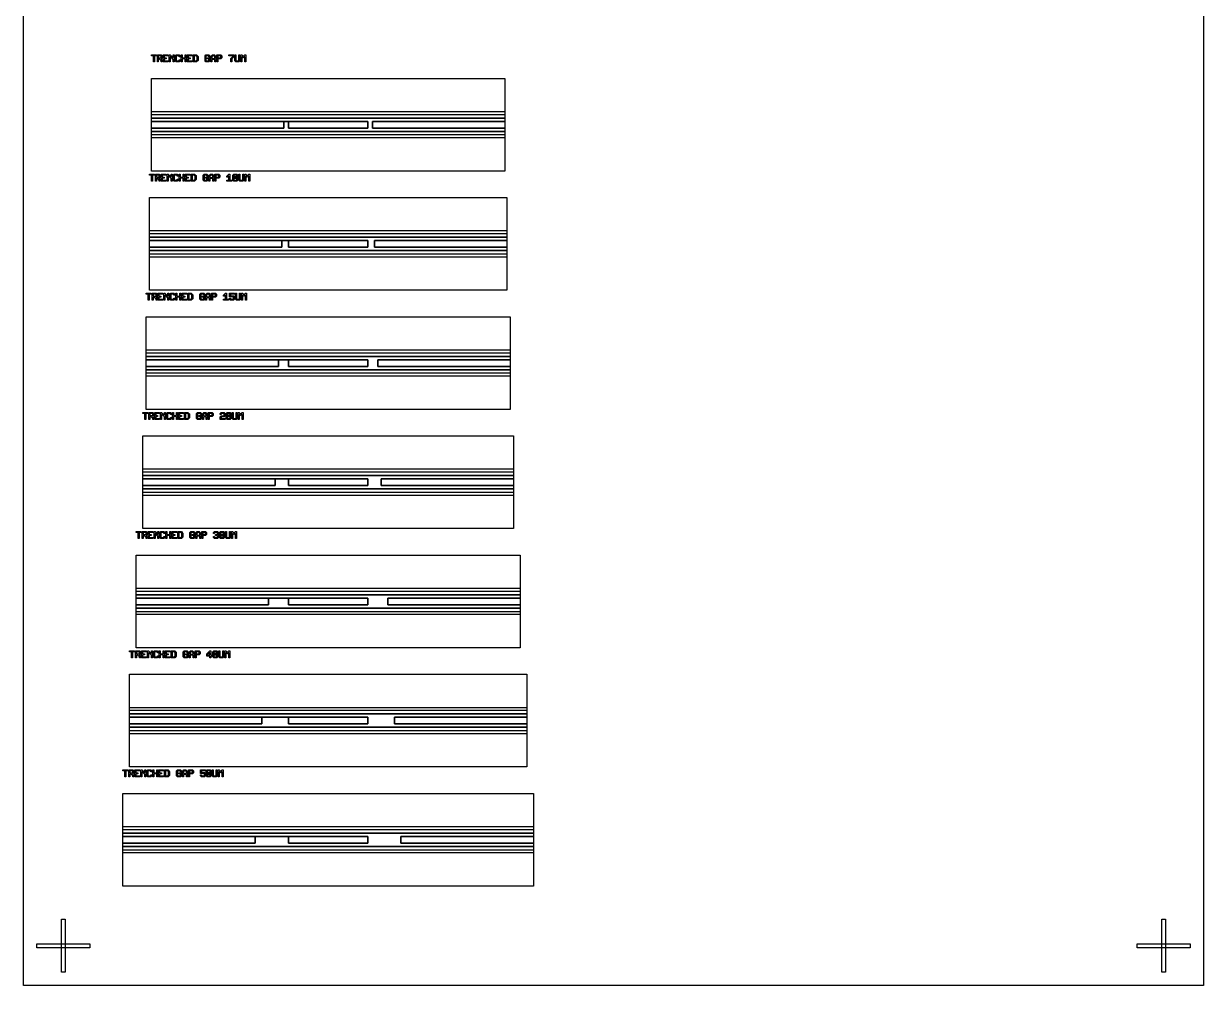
# Model space of a CAD drawing. Extents: x -460 to 1322, y -2650 to 256.
# Drawn here: x -460 to 1322, y -2650 to -1197 of the extents above; entities that cross this region are included whole.
import ezdxf

# ---------------------------------------------------------------- set-up
doc = ezdxf.new("R2010")
doc.units = 0
for name, color, linetype in [('L10D0', 4, 'CONTINUOUS'), ('L1D0', 1, 'CONTINUOUS'), ('L20D0', 5, 'CONTINUOUS'), ('L2D0', 2, 'CONTINUOUS'), ('L3D0', 3, 'CONTINUOUS'), ('L99D0', 6, 'CONTINUOUS')]:
    doc.layers.add(name, color=color, linetype=linetype)

# ---------------------------------------------------------------- blocks, each defined once
blk = doc.blocks.new('TRENCH_G7UM')
at = {"layer": 'L1D0'}
for points in [[(-267, 10), (-267, 70), (267, 70), (267, 10)], [(-267, -5), (-267, 5), (-67, 5), (-67, -5)], [(-60, -5), (-60, 5), (60, 5), (60, -5)], [(67, -5), (67, 5), (267, 5), (267, -5)], [(-267, -70), (-267, -10), (267, -10), (267, -70)]]:
    blk.add_lwpolyline(points, close=True, dxfattribs=at)
at = {"layer": 'L2D0'}
blk.add_lwpolyline([(-267, -10), (-267, -5), (-67, -5), (-67, 5), (-60, 5), (-60, -5), (60, -5), (60, 5), (-267, 5), (-267, 10), (267, 10), (267, 5), (67, 5), (67, -5), (267, -5), (267, -10)], close=True, dxfattribs=at)
at = {"layer": 'L3D0'}
for points in [[(-267, 15), (-267, 20), (267, 20), (267, 15)], [(-267, -20), (-267, -15), (267, -15), (267, -20)]]:
    blk.add_lwpolyline(points, close=True, dxfattribs=at)
blk = doc.blocks.new('TRENCH_G10UM')
at = {"layer": 'L1D0'}
for points in [[(-270, 10), (-270, 70), (270, 70), (270, 10)], [(-270, -5), (-270, 5), (-70, 5), (-70, -5)], [(-60, -5), (-60, 5), (60, 5), (60, -5)], [(70, -5), (70, 5), (270, 5), (270, -5)], [(-270, -70), (-270, -10), (270, -10), (270, -70)]]:
    blk.add_lwpolyline(points, close=True, dxfattribs=at)
at = {"layer": 'L2D0'}
blk.add_lwpolyline([(-270, -10), (-270, -5), (-70, -5), (-70, 5), (-60, 5), (-60, -5), (60, -5), (60, 5), (-270, 5), (-270, 10), (270, 10), (270, 5), (70, 5), (70, -5), (270, -5), (270, -10)], close=True, dxfattribs=at)
at = {"layer": 'L3D0'}
for points in [[(-270, 15), (-270, 20), (270, 20), (270, 15)], [(-270, -20), (-270, -15), (270, -15), (270, -20)]]:
    blk.add_lwpolyline(points, close=True, dxfattribs=at)
blk = doc.blocks.new('TRENCH_G15UM')
at = {"layer": 'L1D0'}
for points in [[(-275, 10), (-275, 70), (275, 70), (275, 10)], [(-275, -5), (-275, 5), (-75, 5), (-75, -5)], [(-60, -5), (-60, 5), (60, 5), (60, -5)], [(75, -5), (75, 5), (275, 5), (275, -5)], [(-275, -70), (-275, -10), (275, -10), (275, -70)]]:
    blk.add_lwpolyline(points, close=True, dxfattribs=at)
at = {"layer": 'L2D0'}
blk.add_lwpolyline([(-275, -10), (-275, -5), (-75, -5), (-75, 5), (-60, 5), (-60, -5), (60, -5), (60, 5), (-275, 5), (-275, 10), (275, 10), (275, 5), (75, 5), (75, -5), (275, -5), (275, -10)], close=True, dxfattribs=at)
at = {"layer": 'L3D0'}
for points in [[(-275, 15), (-275, 20), (275, 20), (275, 15)], [(-275, -20), (-275, -15), (275, -15), (275, -20)]]:
    blk.add_lwpolyline(points, close=True, dxfattribs=at)
blk = doc.blocks.new('TRENCH_G20UM')
at = {"layer": 'L1D0'}
for points in [[(-280, 10), (-280, 70), (280, 70), (280, 10)], [(-280, -5), (-280, 5), (-80, 5), (-80, -5)], [(-60, -5), (-60, 5), (60, 5), (60, -5)], [(80, -5), (80, 5), (280, 5), (280, -5)], [(-280, -70), (-280, -10), (280, -10), (280, -70)]]:
    blk.add_lwpolyline(points, close=True, dxfattribs=at)
at = {"layer": 'L2D0'}
blk.add_lwpolyline([(-280, -10), (-280, -5), (-80, -5), (-80, 5), (-60, 5), (-60, -5), (60, -5), (60, 5), (-280, 5), (-280, 10), (280, 10), (280, 5), (80, 5), (80, -5), (280, -5), (280, -10)], close=True, dxfattribs=at)
at = {"layer": 'L3D0'}
for points in [[(-280, 15), (-280, 20), (280, 20), (280, 15)], [(-280, -20), (-280, -15), (280, -15), (280, -20)]]:
    blk.add_lwpolyline(points, close=True, dxfattribs=at)
blk = doc.blocks.new('TRENCH_G30UM')
at = {"layer": 'L1D0'}
for points in [[(-290, 10), (-290, 70), (290, 70), (290, 10)], [(-290, -5), (-290, 5), (-90, 5), (-90, -5)], [(-60, -5), (-60, 5), (60, 5), (60, -5)], [(90, -5), (90, 5), (290, 5), (290, -5)], [(-290, -70), (-290, -10), (290, -10), (290, -70)]]:
    blk.add_lwpolyline(points, close=True, dxfattribs=at)
at = {"layer": 'L2D0'}
blk.add_lwpolyline([(-290, -10), (-290, -5), (-90, -5), (-90, 5), (-60, 5), (-60, -5), (60, -5), (60, 5), (-290, 5), (-290, 10), (290, 10), (290, 5), (90, 5), (90, -5), (290, -5), (290, -10)], close=True, dxfattribs=at)
at = {"layer": 'L3D0'}
for points in [[(-290, 15), (-290, 20), (290, 20), (290, 15)], [(-290, -20), (-290, -15), (290, -15), (290, -20)]]:
    blk.add_lwpolyline(points, close=True, dxfattribs=at)
blk = doc.blocks.new('TRENCH_G40UM')
at = {"layer": 'L1D0'}
for points in [[(-300, 10), (-300, 70), (300, 70), (300, 10)], [(-300, -5), (-300, 5), (-100, 5), (-100, -5)], [(-60, -5), (-60, 5), (60, 5), (60, -5)], [(100, -5), (100, 5), (300, 5), (300, -5)], [(-300, -70), (-300, -10), (300, -10), (300, -70)]]:
    blk.add_lwpolyline(points, close=True, dxfattribs=at)
at = {"layer": 'L2D0'}
blk.add_lwpolyline([(-300, -10), (-300, -5), (-100, -5), (-100, 5), (-60, 5), (-60, -5), (60, -5), (60, 5), (-300, 5), (-300, 10), (300, 10), (300, 5), (100, 5), (100, -5), (300, -5), (300, -10)], close=True, dxfattribs=at)
at = {"layer": 'L3D0'}
for points in [[(-300, 15), (-300, 20), (300, 20), (300, 15)], [(-300, -20), (-300, -15), (300, -15), (300, -20)]]:
    blk.add_lwpolyline(points, close=True, dxfattribs=at)
blk = doc.blocks.new('TRENCH_G50UM')
at = {"layer": 'L1D0'}
for points in [[(-310, 10), (-310, 70), (310, 70), (310, 10)], [(-310, -5), (-310, 5), (-110, 5), (-110, -5)], [(-60, -5), (-60, 5), (60, 5), (60, -5)], [(110, -5), (110, 5), (310, 5), (310, -5)], [(-310, -70), (-310, -10), (310, -10), (310, -70)]]:
    blk.add_lwpolyline(points, close=True, dxfattribs=at)
at = {"layer": 'L2D0'}
blk.add_lwpolyline([(-310, -10), (-310, -5), (-110, -5), (-110, 5), (-60, 5), (-60, -5), (60, -5), (60, 5), (-310, 5), (-310, 10), (310, 10), (310, 5), (110, 5), (110, -5), (310, -5), (310, -10)], close=True, dxfattribs=at)
at = {"layer": 'L3D0'}
for points in [[(-310, 15), (-310, 20), (310, 20), (310, 15)], [(-310, -20), (-310, -15), (310, -15), (310, -20)]]:
    blk.add_lwpolyline(points, close=True, dxfattribs=at)

msp = doc.modelspace()

# ---------------------------------------------------------------- linework, layer by layer
at = {"layer": 'L10D0'}
for points in [[(-403, -2630), (-403, -2550), (-397, -2550), (-397, -2630)], [(1259, -2630), (1259, -2550), (1265, -2550), (1265, -2630)], [(-440, -2593), (-440, -2587), (-360, -2587), (-360, -2593)], [(1222, -2593), (1222, -2587), (1302, -2587), (1302, -2593)]]:
    msp.add_lwpolyline(points, close=True, dxfattribs=at)
at = {"layer": 'L20D0'}
for points in [[(-264, -1255), (-264, -1246), (-267, -1246), (-267, -1244.5), (-259.5, -1244.5), (-259.5, -1246), (-262.5, -1246), (-262.5, -1255)], [(-258, -1255), (-258, -1244.5), (-252, -1244.5), (-250.5, -1246), (-256.5, -1246), (-256.5, -1249), (-252.75, -1249), (-252, -1248.25), (-252, -1246.75), (-252.75, -1246), (-250.5, -1246), (-250.5, -1249), (-252, -1250.5), (-252, -1251.25), (-250.5, -1252.75), (-250.5, -1255), (-252, -1255), (-252, -1253.5), (-255, -1250.5), (-256.5, -1250.5), (-256.5, -1255)], [(-249, -1255), (-249, -1244.5), (-241.5, -1244.5), (-241.5, -1246), (-247.5, -1246), (-247.5, -1249), (-244.5, -1249), (-244.5, -1250.5), (-247.5, -1250.5), (-247.5, -1253.5), (-241.5, -1253.5), (-241.5, -1255)], [(-240, -1255), (-240, -1244.5), (-238.5, -1244.5), (-234.75, -1248.25), (-234, -1248.25), (-234, -1244.5), (-232.5, -1244.5), (-232.5, -1255), (-234, -1255), (-234, -1251.25), (-237.75, -1247.5), (-238.5, -1247.5), (-238.5, -1255)], [(-229.5, -1255), (-231, -1253.5), (-231, -1246), (-229.5, -1244.5), (-225, -1244.5), (-223.5, -1246), (-223.5, -1247.5), (-225, -1247.5), (-225, -1246.75), (-225.75, -1246), (-228.75, -1246), (-229.5, -1246.75), (-229.5, -1252.75), (-228.75, -1253.5), (-225.75, -1253.5), (-225, -1252.75), (-225, -1252), (-223.5, -1252), (-223.5, -1253.5), (-225, -1255)], [(-222, -1255), (-222, -1244.5), (-220.5, -1244.5), (-220.5, -1249), (-216, -1249), (-216, -1244.5), (-214.5, -1244.5), (-214.5, -1255), (-216, -1255), (-216, -1250.5), (-220.5, -1250.5), (-220.5, -1255)], [(-213, -1255), (-213, -1244.5), (-205.5, -1244.5), (-205.5, -1246), (-211.5, -1246), (-211.5, -1249), (-208.5, -1249), (-208.5, -1250.5), (-211.5, -1250.5), (-211.5, -1253.5), (-205.5, -1253.5), (-205.5, -1255)], [(-204, -1255), (-204, -1244.5), (-198.75, -1244.5), (-197.25, -1246), (-202.5, -1246), (-202.5, -1253.5), (-199.5, -1253.5), (-198, -1252), (-198, -1247.5), (-199.5, -1246), (-197.25, -1246), (-196.5, -1246.75), (-196.5, -1252.75), (-198.75, -1255)], [(-184.5, -1255), (-186, -1253.5), (-186, -1246), (-184.5, -1244.5), (-180, -1244.5), (-178.5, -1246), (-178.5, -1247.5), (-180, -1247.5), (-180, -1246.75), (-180.75, -1246), (-183.75, -1246), (-184.5, -1246.75), (-184.5, -1252.75), (-183.75, -1253.5), (-180.75, -1253.5), (-180, -1252.75), (-180, -1250.5), (-182.25, -1250.5), (-182.25, -1249), (-178.5, -1249), (-178.5, -1253.5), (-180, -1255)], [(-177, -1255), (-177, -1246.75), (-174.75, -1244.5), (-171.75, -1244.5), (-170.25, -1246), (-174, -1246), (-175.5, -1247.5), (-175.5, -1249.75), (-171, -1249.75), (-171, -1247.5), (-172.5, -1246), (-170.25, -1246), (-169.5, -1246.75), (-169.5, -1255), (-171, -1255), (-171, -1251.25), (-175.5, -1251.25), (-175.5, -1255)], [(-168, -1255), (-168, -1244.5), (-162, -1244.5), (-160.5, -1246), (-160.5, -1249), (-162, -1250.5), (-166.5, -1250.5), (-166.5, -1249), (-162.75, -1249), (-162, -1248.25), (-162, -1246.75), (-162.75, -1246), (-166.5, -1246), (-166.5, -1255)], [(-147, -1255), (-147, -1249.75), (-144, -1246.75), (-144, -1246), (-150, -1246), (-150, -1244.5), (-142.5, -1244.5), (-142.5, -1247.5), (-145.5, -1250.5), (-145.5, -1255)], [(-139.5, -1255), (-141, -1253.5), (-141, -1244.5), (-139.5, -1244.5), (-139.5, -1252.75), (-138.75, -1253.5), (-135.75, -1253.5), (-135, -1252.75), (-135, -1244.5), (-133.5, -1244.5), (-133.5, -1253.5), (-135, -1255)], [(-132, -1255), (-132, -1244.5), (-130.5, -1244.5), (-129, -1246), (-127.5, -1246), (-126, -1244.5), (-124.5, -1244.5), (-124.5, -1255), (-126, -1255), (-126, -1247.5), (-126.75, -1247.5), (-128.25, -1249), (-129.75, -1247.5), (-130.5, -1247.5), (-130.5, -1255)], [(-267, -1435), (-267, -1426), (-270, -1426), (-270, -1424.5), (-262.5, -1424.5), (-262.5, -1426), (-265.5, -1426), (-265.5, -1435)], [(-261, -1435), (-261, -1424.5), (-255, -1424.5), (-253.5, -1426), (-259.5, -1426), (-259.5, -1429), (-255.75, -1429), (-255, -1428.25), (-255, -1426.75), (-255.75, -1426), (-253.5, -1426), (-253.5, -1429), (-255, -1430.5), (-255, -1431.25), (-253.5, -1432.75), (-253.5, -1435), (-255, -1435), (-255, -1433.5), (-258, -1430.5), (-259.5, -1430.5), (-259.5, -1435)], [(-252, -1435), (-252, -1424.5), (-244.5, -1424.5), (-244.5, -1426), (-250.5, -1426), (-250.5, -1429), (-247.5, -1429), (-247.5, -1430.5), (-250.5, -1430.5), (-250.5, -1433.5), (-244.5, -1433.5), (-244.5, -1435)], [(-243, -1435), (-243, -1424.5), (-241.5, -1424.5), (-237.75, -1428.25), (-237, -1428.25), (-237, -1424.5), (-235.5, -1424.5), (-235.5, -1435), (-237, -1435), (-237, -1431.25), (-240.75, -1427.5), (-241.5, -1427.5), (-241.5, -1435)], [(-232.5, -1435), (-234, -1433.5), (-234, -1426), (-232.5, -1424.5), (-228, -1424.5), (-226.5, -1426), (-226.5, -1427.5), (-228, -1427.5), (-228, -1426.75), (-228.75, -1426), (-231.75, -1426), (-232.5, -1426.75), (-232.5, -1432.75), (-231.75, -1433.5), (-228.75, -1433.5), (-228, -1432.75), (-228, -1432), (-226.5, -1432), (-226.5, -1433.5), (-228, -1435)], [(-225, -1435), (-225, -1424.5), (-223.5, -1424.5), (-223.5, -1429), (-219, -1429), (-219, -1424.5), (-217.5, -1424.5), (-217.5, -1435), (-219, -1435), (-219, -1430.5), (-223.5, -1430.5), (-223.5, -1435)], [(-216, -1435), (-216, -1424.5), (-208.5, -1424.5), (-208.5, -1426), (-214.5, -1426), (-214.5, -1429), (-211.5, -1429), (-211.5, -1430.5), (-214.5, -1430.5), (-214.5, -1433.5), (-208.5, -1433.5), (-208.5, -1435)], [(-207, -1435), (-207, -1424.5), (-201.75, -1424.5), (-200.25, -1426), (-205.5, -1426), (-205.5, -1433.5), (-202.5, -1433.5), (-201, -1432), (-201, -1427.5), (-202.5, -1426), (-200.25, -1426), (-199.5, -1426.75), (-199.5, -1432.75), (-201.75, -1435)], [(-187.5, -1435), (-189, -1433.5), (-189, -1426), (-187.5, -1424.5), (-183, -1424.5), (-181.5, -1426), (-181.5, -1427.5), (-183, -1427.5), (-183, -1426.75), (-183.75, -1426), (-186.75, -1426), (-187.5, -1426.75), (-187.5, -1432.75), (-186.75, -1433.5), (-183.75, -1433.5), (-183, -1432.75), (-183, -1430.5), (-185.25, -1430.5), (-185.25, -1429), (-181.5, -1429), (-181.5, -1433.5), (-183, -1435)], [(-180, -1435), (-180, -1426.75), (-177.75, -1424.5), (-174.75, -1424.5), (-173.25, -1426), (-177, -1426), (-178.5, -1427.5), (-178.5, -1429.75), (-174, -1429.75), (-174, -1427.5), (-175.5, -1426), (-173.25, -1426), (-172.5, -1426.75), (-172.5, -1435), (-174, -1435), (-174, -1431.25), (-178.5, -1431.25), (-178.5, -1435)], [(-171, -1435), (-171, -1424.5), (-165, -1424.5), (-163.5, -1426), (-163.5, -1429), (-165, -1430.5), (-169.5, -1430.5), (-169.5, -1429), (-165.75, -1429), (-165, -1428.25), (-165, -1426.75), (-165.75, -1426), (-169.5, -1426), (-169.5, -1435)], [(-153, -1435), (-153, -1433.5), (-150, -1433.5), (-150, -1427.5), (-150.75, -1427.5), (-152.25, -1429), (-153, -1429), (-153, -1427.5), (-150, -1424.5), (-148.5, -1424.5), (-148.5, -1433.5), (-145.5, -1433.5), (-145.5, -1435)], [(-142.5, -1435), (-144, -1433.5), (-144, -1426), (-142.5, -1424.5), (-138, -1424.5), (-136.5, -1426), (-141.75, -1426), (-142.5, -1426.75), (-142.5, -1432.75), (-141.75, -1433.5), (-138.75, -1433.5), (-138, -1432.75), (-138, -1426.75), (-138.75, -1426), (-136.5, -1426), (-136.5, -1433.5), (-138, -1435)], [(-133.5, -1435), (-135, -1433.5), (-135, -1424.5), (-133.5, -1424.5), (-133.5, -1432.75), (-132.75, -1433.5), (-129.75, -1433.5), (-129, -1432.75), (-129, -1424.5), (-127.5, -1424.5), (-127.5, -1433.5), (-129, -1435)], [(-126, -1435), (-126, -1424.5), (-124.5, -1424.5), (-123, -1426), (-121.5, -1426), (-120, -1424.5), (-118.5, -1424.5), (-118.5, -1435), (-120, -1435), (-120, -1427.5), (-120.75, -1427.5), (-122.25, -1429), (-123.75, -1427.5), (-124.5, -1427.5), (-124.5, -1435)], [(-141, -1431.25), (-141, -1428.25), (-139.5, -1428.25), (-139.5, -1431.25)], [(-272, -1615), (-272, -1606), (-275, -1606), (-275, -1604.5), (-267.5, -1604.5), (-267.5, -1606), (-270.5, -1606), (-270.5, -1615)], [(-266, -1615), (-266, -1604.5), (-260, -1604.5), (-258.5, -1606), (-264.5, -1606), (-264.5, -1609), (-260.75, -1609), (-260, -1608.25), (-260, -1606.75), (-260.75, -1606), (-258.5, -1606), (-258.5, -1609), (-260, -1610.5), (-260, -1611.25), (-258.5, -1612.75), (-258.5, -1615), (-260, -1615), (-260, -1613.5), (-263, -1610.5), (-264.5, -1610.5), (-264.5, -1615)], [(-257, -1615), (-257, -1604.5), (-249.5, -1604.5), (-249.5, -1606), (-255.5, -1606), (-255.5, -1609), (-252.5, -1609), (-252.5, -1610.5), (-255.5, -1610.5), (-255.5, -1613.5), (-249.5, -1613.5), (-249.5, -1615)], [(-248, -1615), (-248, -1604.5), (-246.5, -1604.5), (-242.75, -1608.25), (-242, -1608.25), (-242, -1604.5), (-240.5, -1604.5), (-240.5, -1615), (-242, -1615), (-242, -1611.25), (-245.75, -1607.5), (-246.5, -1607.5), (-246.5, -1615)], [(-237.5, -1615), (-239, -1613.5), (-239, -1606), (-237.5, -1604.5), (-233, -1604.5), (-231.5, -1606), (-231.5, -1607.5), (-233, -1607.5), (-233, -1606.75), (-233.75, -1606), (-236.75, -1606), (-237.5, -1606.75), (-237.5, -1612.75), (-236.75, -1613.5), (-233.75, -1613.5), (-233, -1612.75), (-233, -1612), (-231.5, -1612), (-231.5, -1613.5), (-233, -1615)], [(-230, -1615), (-230, -1604.5), (-228.5, -1604.5), (-228.5, -1609), (-224, -1609), (-224, -1604.5), (-222.5, -1604.5), (-222.5, -1615), (-224, -1615), (-224, -1610.5), (-228.5, -1610.5), (-228.5, -1615)], [(-221, -1615), (-221, -1604.5), (-213.5, -1604.5), (-213.5, -1606), (-219.5, -1606), (-219.5, -1609), (-216.5, -1609), (-216.5, -1610.5), (-219.5, -1610.5), (-219.5, -1613.5), (-213.5, -1613.5), (-213.5, -1615)], [(-212, -1615), (-212, -1604.5), (-206.75, -1604.5), (-205.25, -1606), (-210.5, -1606), (-210.5, -1613.5), (-207.5, -1613.5), (-206, -1612), (-206, -1607.5), (-207.5, -1606), (-205.25, -1606), (-204.5, -1606.75), (-204.5, -1612.75), (-206.75, -1615)], [(-192.5, -1615), (-194, -1613.5), (-194, -1606), (-192.5, -1604.5), (-188, -1604.5), (-186.5, -1606), (-186.5, -1607.5), (-188, -1607.5), (-188, -1606.75), (-188.75, -1606), (-191.75, -1606), (-192.5, -1606.75), (-192.5, -1612.75), (-191.75, -1613.5), (-188.75, -1613.5), (-188, -1612.75), (-188, -1610.5), (-190.25, -1610.5), (-190.25, -1609), (-186.5, -1609), (-186.5, -1613.5), (-188, -1615)], [(-185, -1615), (-185, -1606.75), (-182.75, -1604.5), (-179.75, -1604.5), (-178.25, -1606), (-182, -1606), (-183.5, -1607.5), (-183.5, -1609.75), (-179, -1609.75), (-179, -1607.5), (-180.5, -1606), (-178.25, -1606), (-177.5, -1606.75), (-177.5, -1615), (-179, -1615), (-179, -1611.25), (-183.5, -1611.25), (-183.5, -1615)], [(-176, -1615), (-176, -1604.5), (-170, -1604.5), (-168.5, -1606), (-168.5, -1609), (-170, -1610.5), (-174.5, -1610.5), (-174.5, -1609), (-170.75, -1609), (-170, -1608.25), (-170, -1606.75), (-170.75, -1606), (-174.5, -1606), (-174.5, -1615)], [(-158, -1615), (-158, -1613.5), (-155, -1613.5), (-155, -1607.5), (-155.75, -1607.5), (-157.25, -1609), (-158, -1609), (-158, -1607.5), (-155, -1604.5), (-153.5, -1604.5), (-153.5, -1613.5), (-150.5, -1613.5), (-150.5, -1615)], [(-147.5, -1615), (-149, -1613.5), (-149, -1612), (-147.5, -1612), (-147.5, -1612.75), (-146.75, -1613.5), (-143.75, -1613.5), (-143, -1612.75), (-143, -1610.5), (-143.75, -1609.75), (-149, -1609.75), (-149, -1604.5), (-141.5, -1604.5), (-141.5, -1606), (-147.5, -1606), (-147.5, -1608.25), (-143, -1608.25), (-141.5, -1609.75), (-141.5, -1613.5), (-143, -1615)], [(-138.5, -1615), (-140, -1613.5), (-140, -1604.5), (-138.5, -1604.5), (-138.5, -1612.75), (-137.75, -1613.5), (-134.75, -1613.5), (-134, -1612.75), (-134, -1604.5), (-132.5, -1604.5), (-132.5, -1613.5), (-134, -1615)], [(-131, -1615), (-131, -1604.5), (-129.5, -1604.5), (-128, -1606), (-126.5, -1606), (-125, -1604.5), (-123.5, -1604.5), (-123.5, -1615), (-125, -1615), (-125, -1607.5), (-125.75, -1607.5), (-127.25, -1609), (-128.75, -1607.5), (-129.5, -1607.5), (-129.5, -1615)], [(-277, -1795), (-277, -1786), (-280, -1786), (-280, -1784.5), (-272.5, -1784.5), (-272.5, -1786), (-275.5, -1786), (-275.5, -1795)], [(-271, -1795), (-271, -1784.5), (-265, -1784.5), (-263.5, -1786), (-269.5, -1786), (-269.5, -1789), (-265.75, -1789), (-265, -1788.25), (-265, -1786.75), (-265.75, -1786), (-263.5, -1786), (-263.5, -1789), (-265, -1790.5), (-265, -1791.25), (-263.5, -1792.75), (-263.5, -1795), (-265, -1795), (-265, -1793.5), (-268, -1790.5), (-269.5, -1790.5), (-269.5, -1795)], [(-262, -1795), (-262, -1784.5), (-254.5, -1784.5), (-254.5, -1786), (-260.5, -1786), (-260.5, -1789), (-257.5, -1789), (-257.5, -1790.5), (-260.5, -1790.5), (-260.5, -1793.5), (-254.5, -1793.5), (-254.5, -1795)], [(-253, -1795), (-253, -1784.5), (-251.5, -1784.5), (-247.75, -1788.25), (-247, -1788.25), (-247, -1784.5), (-245.5, -1784.5), (-245.5, -1795), (-247, -1795), (-247, -1791.25), (-250.75, -1787.5), (-251.5, -1787.5), (-251.5, -1795)], [(-242.5, -1795), (-244, -1793.5), (-244, -1786), (-242.5, -1784.5), (-238, -1784.5), (-236.5, -1786), (-236.5, -1787.5), (-238, -1787.5), (-238, -1786.75), (-238.75, -1786), (-241.75, -1786), (-242.5, -1786.75), (-242.5, -1792.75), (-241.75, -1793.5), (-238.75, -1793.5), (-238, -1792.75), (-238, -1792), (-236.5, -1792), (-236.5, -1793.5), (-238, -1795)], [(-235, -1795), (-235, -1784.5), (-233.5, -1784.5), (-233.5, -1789), (-229, -1789), (-229, -1784.5), (-227.5, -1784.5), (-227.5, -1795), (-229, -1795), (-229, -1790.5), (-233.5, -1790.5), (-233.5, -1795)], [(-226, -1795), (-226, -1784.5), (-218.5, -1784.5), (-218.5, -1786), (-224.5, -1786), (-224.5, -1789), (-221.5, -1789), (-221.5, -1790.5), (-224.5, -1790.5), (-224.5, -1793.5), (-218.5, -1793.5), (-218.5, -1795)], [(-217, -1795), (-217, -1784.5), (-211.75, -1784.5), (-210.25, -1786), (-215.5, -1786), (-215.5, -1793.5), (-212.5, -1793.5), (-211, -1792), (-211, -1787.5), (-212.5, -1786), (-210.25, -1786), (-209.5, -1786.75), (-209.5, -1792.75), (-211.75, -1795)], [(-197.5, -1795), (-199, -1793.5), (-199, -1786), (-197.5, -1784.5), (-193, -1784.5), (-191.5, -1786), (-191.5, -1787.5), (-193, -1787.5), (-193, -1786.75), (-193.75, -1786), (-196.75, -1786), (-197.5, -1786.75), (-197.5, -1792.75), (-196.75, -1793.5), (-193.75, -1793.5), (-193, -1792.75), (-193, -1790.5), (-195.25, -1790.5), (-195.25, -1789), (-191.5, -1789), (-191.5, -1793.5), (-193, -1795)], [(-190, -1795), (-190, -1786.75), (-187.75, -1784.5), (-184.75, -1784.5), (-183.25, -1786), (-187, -1786), (-188.5, -1787.5), (-188.5, -1789.75), (-184, -1789.75), (-184, -1787.5), (-185.5, -1786), (-183.25, -1786), (-182.5, -1786.75), (-182.5, -1795), (-184, -1795), (-184, -1791.25), (-188.5, -1791.25), (-188.5, -1795)], [(-181, -1795), (-181, -1784.5), (-175, -1784.5), (-173.5, -1786), (-173.5, -1789), (-175, -1790.5), (-179.5, -1790.5), (-179.5, -1789), (-175.75, -1789), (-175, -1788.25), (-175, -1786.75), (-175.75, -1786), (-179.5, -1786), (-179.5, -1795)], [(-163, -1795), (-163, -1791.25), (-161.5, -1789.75), (-157.75, -1789.75), (-157, -1789), (-157, -1786.75), (-157.75, -1786), (-160.75, -1786), (-161.5, -1786.75), (-161.5, -1787.5), (-163, -1787.5), (-163, -1786), (-161.5, -1784.5), (-157, -1784.5), (-155.5, -1786), (-155.5, -1789.75), (-157, -1791.25), (-160.75, -1791.25), (-161.5, -1792), (-161.5, -1793.5), (-155.5, -1793.5), (-155.5, -1795)], [(-152.5, -1795), (-154, -1793.5), (-154, -1786), (-152.5, -1784.5), (-148, -1784.5), (-146.5, -1786), (-151.75, -1786), (-152.5, -1786.75), (-152.5, -1792.75), (-151.75, -1793.5), (-148.75, -1793.5), (-148, -1792.75), (-148, -1786.75), (-148.75, -1786), (-146.5, -1786), (-146.5, -1793.5), (-148, -1795)], [(-151, -1791.25), (-151, -1788.25), (-149.5, -1788.25), (-149.5, -1791.25)], [(-143.5, -1795), (-145, -1793.5), (-145, -1784.5), (-143.5, -1784.5), (-143.5, -1792.75), (-142.75, -1793.5), (-139.75, -1793.5), (-139, -1792.75), (-139, -1784.5), (-137.5, -1784.5), (-137.5, -1793.5), (-139, -1795)], [(-136, -1795), (-136, -1784.5), (-134.5, -1784.5), (-133, -1786), (-131.5, -1786), (-130, -1784.5), (-128.5, -1784.5), (-128.5, -1795), (-130, -1795), (-130, -1787.5), (-130.75, -1787.5), (-132.25, -1789), (-133.75, -1787.5), (-134.5, -1787.5), (-134.5, -1795)], [(-287, -1975), (-287, -1966), (-290, -1966), (-290, -1964.5), (-282.5, -1964.5), (-282.5, -1966), (-285.5, -1966), (-285.5, -1975)], [(-281, -1975), (-281, -1964.5), (-275, -1964.5), (-273.5, -1966), (-279.5, -1966), (-279.5, -1969), (-275.75, -1969), (-275, -1968.25), (-275, -1966.75), (-275.75, -1966), (-273.5, -1966), (-273.5, -1969), (-275, -1970.5), (-275, -1971.25), (-273.5, -1972.75), (-273.5, -1975), (-275, -1975), (-275, -1973.5), (-278, -1970.5), (-279.5, -1970.5), (-279.5, -1975)], [(-272, -1975), (-272, -1964.5), (-264.5, -1964.5), (-264.5, -1966), (-270.5, -1966), (-270.5, -1969), (-267.5, -1969), (-267.5, -1970.5), (-270.5, -1970.5), (-270.5, -1973.5), (-264.5, -1973.5), (-264.5, -1975)], [(-263, -1975), (-263, -1964.5), (-261.5, -1964.5), (-257.75, -1968.25), (-257, -1968.25), (-257, -1964.5), (-255.5, -1964.5), (-255.5, -1975), (-257, -1975), (-257, -1971.25), (-260.75, -1967.5), (-261.5, -1967.5), (-261.5, -1975)], [(-252.5, -1975), (-254, -1973.5), (-254, -1966), (-252.5, -1964.5), (-248, -1964.5), (-246.5, -1966), (-246.5, -1967.5), (-248, -1967.5), (-248, -1966.75), (-248.75, -1966), (-251.75, -1966), (-252.5, -1966.75), (-252.5, -1972.75), (-251.75, -1973.5), (-248.75, -1973.5), (-248, -1972.75), (-248, -1972), (-246.5, -1972), (-246.5, -1973.5), (-248, -1975)], [(-245, -1975), (-245, -1964.5), (-243.5, -1964.5), (-243.5, -1969), (-239, -1969), (-239, -1964.5), (-237.5, -1964.5), (-237.5, -1975), (-239, -1975), (-239, -1970.5), (-243.5, -1970.5), (-243.5, -1975)], [(-236, -1975), (-236, -1964.5), (-228.5, -1964.5), (-228.5, -1966), (-234.5, -1966), (-234.5, -1969), (-231.5, -1969), (-231.5, -1970.5), (-234.5, -1970.5), (-234.5, -1973.5), (-228.5, -1973.5), (-228.5, -1975)], [(-227, -1975), (-227, -1964.5), (-221.75, -1964.5), (-220.25, -1966), (-225.5, -1966), (-225.5, -1973.5), (-222.5, -1973.5), (-221, -1972), (-221, -1967.5), (-222.5, -1966), (-220.25, -1966), (-219.5, -1966.75), (-219.5, -1972.75), (-221.75, -1975)], [(-207.5, -1975), (-209, -1973.5), (-209, -1966), (-207.5, -1964.5), (-203, -1964.5), (-201.5, -1966), (-201.5, -1967.5), (-203, -1967.5), (-203, -1966.75), (-203.75, -1966), (-206.75, -1966), (-207.5, -1966.75), (-207.5, -1972.75), (-206.75, -1973.5), (-203.75, -1973.5), (-203, -1972.75), (-203, -1970.5), (-205.25, -1970.5), (-205.25, -1969), (-201.5, -1969), (-201.5, -1973.5), (-203, -1975)], [(-200, -1975), (-200, -1966.75), (-197.75, -1964.5), (-194.75, -1964.5), (-193.25, -1966), (-197, -1966), (-198.5, -1967.5), (-198.5, -1969.75), (-194, -1969.75), (-194, -1967.5), (-195.5, -1966), (-193.25, -1966), (-192.5, -1966.75), (-192.5, -1975), (-194, -1975), (-194, -1971.25), (-198.5, -1971.25), (-198.5, -1975)], [(-191, -1975), (-191, -1964.5), (-185, -1964.5), (-183.5, -1966), (-183.5, -1969), (-185, -1970.5), (-189.5, -1970.5), (-189.5, -1969), (-185.75, -1969), (-185, -1968.25), (-185, -1966.75), (-185.75, -1966), (-189.5, -1966), (-189.5, -1975)], [(-171.5, -1975), (-173, -1973.5), (-173, -1972), (-171.5, -1972), (-171.5, -1972.75), (-170.75, -1973.5), (-167.75, -1973.5), (-167, -1972.75), (-167, -1971.25), (-167.75, -1970.5), (-170, -1970.5), (-170, -1969), (-167.75, -1969), (-167, -1968.25), (-167, -1966.75), (-167.75, -1966), (-170.75, -1966), (-171.5, -1966.75), (-171.5, -1967.5), (-173, -1967.5), (-173, -1966), (-171.5, -1964.5), (-167, -1964.5), (-165.5, -1966), (-165.5, -1969), (-166.25, -1969.75), (-165.5, -1970.5), (-165.5, -1973.5), (-167, -1975)], [(-162.5, -1975), (-164, -1973.5), (-164, -1966), (-162.5, -1964.5), (-158, -1964.5), (-156.5, -1966), (-161.75, -1966), (-162.5, -1966.75), (-162.5, -1972.75), (-161.75, -1973.5), (-158.75, -1973.5), (-158, -1972.75), (-158, -1966.75), (-158.75, -1966), (-156.5, -1966), (-156.5, -1973.5), (-158, -1975)], [(-161, -1971.25), (-161, -1968.25), (-159.5, -1968.25), (-159.5, -1971.25)], [(-153.5, -1975), (-155, -1973.5), (-155, -1964.5), (-153.5, -1964.5), (-153.5, -1972.75), (-152.75, -1973.5), (-149.75, -1973.5), (-149, -1972.75), (-149, -1964.5), (-147.5, -1964.5), (-147.5, -1973.5), (-149, -1975)], [(-146, -1975), (-146, -1964.5), (-144.5, -1964.5), (-143, -1966), (-141.5, -1966), (-140, -1964.5), (-138.5, -1964.5), (-138.5, -1975), (-140, -1975), (-140, -1967.5), (-140.75, -1967.5), (-142.25, -1969), (-143.75, -1967.5), (-144.5, -1967.5), (-144.5, -1975)], [(-297, -2155), (-297, -2146), (-300, -2146), (-300, -2144.5), (-292.5, -2144.5), (-292.5, -2146), (-295.5, -2146), (-295.5, -2155)], [(-291, -2155), (-291, -2144.5), (-285, -2144.5), (-283.5, -2146), (-289.5, -2146), (-289.5, -2149), (-285.75, -2149), (-285, -2148.25), (-285, -2146.75), (-285.75, -2146), (-283.5, -2146), (-283.5, -2149), (-285, -2150.5), (-285, -2151.25), (-283.5, -2152.75), (-283.5, -2155), (-285, -2155), (-285, -2153.5), (-288, -2150.5), (-289.5, -2150.5), (-289.5, -2155)], [(-282, -2155), (-282, -2144.5), (-274.5, -2144.5), (-274.5, -2146), (-280.5, -2146), (-280.5, -2149), (-277.5, -2149), (-277.5, -2150.5), (-280.5, -2150.5), (-280.5, -2153.5), (-274.5, -2153.5), (-274.5, -2155)], [(-273, -2155), (-273, -2144.5), (-271.5, -2144.5), (-267.75, -2148.25), (-267, -2148.25), (-267, -2144.5), (-265.5, -2144.5), (-265.5, -2155), (-267, -2155), (-267, -2151.25), (-270.75, -2147.5), (-271.5, -2147.5), (-271.5, -2155)], [(-262.5, -2155), (-264, -2153.5), (-264, -2146), (-262.5, -2144.5), (-258, -2144.5), (-256.5, -2146), (-256.5, -2147.5), (-258, -2147.5), (-258, -2146.75), (-258.75, -2146), (-261.75, -2146), (-262.5, -2146.75), (-262.5, -2152.75), (-261.75, -2153.5), (-258.75, -2153.5), (-258, -2152.75), (-258, -2152), (-256.5, -2152), (-256.5, -2153.5), (-258, -2155)], [(-255, -2155), (-255, -2144.5), (-253.5, -2144.5), (-253.5, -2149), (-249, -2149), (-249, -2144.5), (-247.5, -2144.5), (-247.5, -2155), (-249, -2155), (-249, -2150.5), (-253.5, -2150.5), (-253.5, -2155)], [(-246, -2155), (-246, -2144.5), (-238.5, -2144.5), (-238.5, -2146), (-244.5, -2146), (-244.5, -2149), (-241.5, -2149), (-241.5, -2150.5), (-244.5, -2150.5), (-244.5, -2153.5), (-238.5, -2153.5), (-238.5, -2155)], [(-237, -2155), (-237, -2144.5), (-231.75, -2144.5), (-230.25, -2146), (-235.5, -2146), (-235.5, -2153.5), (-232.5, -2153.5), (-231, -2152), (-231, -2147.5), (-232.5, -2146), (-230.25, -2146), (-229.5, -2146.75), (-229.5, -2152.75), (-231.75, -2155)], [(-217.5, -2155), (-219, -2153.5), (-219, -2146), (-217.5, -2144.5), (-213, -2144.5), (-211.5, -2146), (-211.5, -2147.5), (-213, -2147.5), (-213, -2146.75), (-213.75, -2146), (-216.75, -2146), (-217.5, -2146.75), (-217.5, -2152.75), (-216.75, -2153.5), (-213.75, -2153.5), (-213, -2152.75), (-213, -2150.5), (-215.25, -2150.5), (-215.25, -2149), (-211.5, -2149), (-211.5, -2153.5), (-213, -2155)], [(-210, -2155), (-210, -2146.75), (-207.75, -2144.5), (-204.75, -2144.5), (-203.25, -2146), (-207, -2146), (-208.5, -2147.5), (-208.5, -2149.75), (-204, -2149.75), (-204, -2147.5), (-205.5, -2146), (-203.25, -2146), (-202.5, -2146.75), (-202.5, -2155), (-204, -2155), (-204, -2151.25), (-208.5, -2151.25), (-208.5, -2155)], [(-201, -2155), (-201, -2144.5), (-195, -2144.5), (-193.5, -2146), (-193.5, -2149), (-195, -2150.5), (-199.5, -2150.5), (-199.5, -2149), (-195.75, -2149), (-195, -2148.25), (-195, -2146.75), (-195.75, -2146), (-199.5, -2146), (-199.5, -2155)], [(-178.5, -2155), (-178.5, -2152.75), (-183, -2152.75), (-183, -2151.25), (-178.5, -2151.25), (-178.5, -2147.5), (-179.25, -2147.5), (-181.5, -2149.75), (-181.5, -2151.25), (-183, -2151.25), (-183, -2149), (-178.5, -2144.5), (-177, -2144.5), (-177, -2151.25), (-175.5, -2151.25), (-175.5, -2152.75), (-177, -2152.75), (-177, -2155)], [(-172.5, -2155), (-174, -2153.5), (-174, -2146), (-172.5, -2144.5), (-168, -2144.5), (-166.5, -2146), (-171.75, -2146), (-172.5, -2146.75), (-172.5, -2152.75), (-171.75, -2153.5), (-168.75, -2153.5), (-168, -2152.75), (-168, -2146.75), (-168.75, -2146), (-166.5, -2146), (-166.5, -2153.5), (-168, -2155)], [(-171, -2151.25), (-171, -2148.25), (-169.5, -2148.25), (-169.5, -2151.25)], [(-163.5, -2155), (-165, -2153.5), (-165, -2144.5), (-163.5, -2144.5), (-163.5, -2152.75), (-162.75, -2153.5), (-159.75, -2153.5), (-159, -2152.75), (-159, -2144.5), (-157.5, -2144.5), (-157.5, -2153.5), (-159, -2155)], [(-156, -2155), (-156, -2144.5), (-154.5, -2144.5), (-153, -2146), (-151.5, -2146), (-150, -2144.5), (-148.5, -2144.5), (-148.5, -2155), (-150, -2155), (-150, -2147.5), (-150.75, -2147.5), (-152.25, -2149), (-153.75, -2147.5), (-154.5, -2147.5), (-154.5, -2155)], [(-307, -2335), (-307, -2326), (-310, -2326), (-310, -2324.5), (-302.5, -2324.5), (-302.5, -2326), (-305.5, -2326), (-305.5, -2335)], [(-301, -2335), (-301, -2324.5), (-295, -2324.5), (-293.5, -2326), (-299.5, -2326), (-299.5, -2329), (-295.75, -2329), (-295, -2328.25), (-295, -2326.75), (-295.75, -2326), (-293.5, -2326), (-293.5, -2329), (-295, -2330.5), (-295, -2331.25), (-293.5, -2332.75), (-293.5, -2335), (-295, -2335), (-295, -2333.5), (-298, -2330.5), (-299.5, -2330.5), (-299.5, -2335)], [(-292, -2335), (-292, -2324.5), (-284.5, -2324.5), (-284.5, -2326), (-290.5, -2326), (-290.5, -2329), (-287.5, -2329), (-287.5, -2330.5), (-290.5, -2330.5), (-290.5, -2333.5), (-284.5, -2333.5), (-284.5, -2335)], [(-283, -2335), (-283, -2324.5), (-281.5, -2324.5), (-277.75, -2328.25), (-277, -2328.25), (-277, -2324.5), (-275.5, -2324.5), (-275.5, -2335), (-277, -2335), (-277, -2331.25), (-280.75, -2327.5), (-281.5, -2327.5), (-281.5, -2335)], [(-272.5, -2335), (-274, -2333.5), (-274, -2326), (-272.5, -2324.5), (-268, -2324.5), (-266.5, -2326), (-266.5, -2327.5), (-268, -2327.5), (-268, -2326.75), (-268.75, -2326), (-271.75, -2326), (-272.5, -2326.75), (-272.5, -2332.75), (-271.75, -2333.5), (-268.75, -2333.5), (-268, -2332.75), (-268, -2332), (-266.5, -2332), (-266.5, -2333.5), (-268, -2335)], [(-265, -2335), (-265, -2324.5), (-263.5, -2324.5), (-263.5, -2329), (-259, -2329), (-259, -2324.5), (-257.5, -2324.5), (-257.5, -2335), (-259, -2335), (-259, -2330.5), (-263.5, -2330.5), (-263.5, -2335)], [(-256, -2335), (-256, -2324.5), (-248.5, -2324.5), (-248.5, -2326), (-254.5, -2326), (-254.5, -2329), (-251.5, -2329), (-251.5, -2330.5), (-254.5, -2330.5), (-254.5, -2333.5), (-248.5, -2333.5), (-248.5, -2335)], [(-247, -2335), (-247, -2324.5), (-241.75, -2324.5), (-240.25, -2326), (-245.5, -2326), (-245.5, -2333.5), (-242.5, -2333.5), (-241, -2332), (-241, -2327.5), (-242.5, -2326), (-240.25, -2326), (-239.5, -2326.75), (-239.5, -2332.75), (-241.75, -2335)], [(-227.5, -2335), (-229, -2333.5), (-229, -2326), (-227.5, -2324.5), (-223, -2324.5), (-221.5, -2326), (-221.5, -2327.5), (-223, -2327.5), (-223, -2326.75), (-223.75, -2326), (-226.75, -2326), (-227.5, -2326.75), (-227.5, -2332.75), (-226.75, -2333.5), (-223.75, -2333.5), (-223, -2332.75), (-223, -2330.5), (-225.25, -2330.5), (-225.25, -2329), (-221.5, -2329), (-221.5, -2333.5), (-223, -2335)], [(-220, -2335), (-220, -2326.75), (-217.75, -2324.5), (-214.75, -2324.5), (-213.25, -2326), (-217, -2326), (-218.5, -2327.5), (-218.5, -2329.75), (-214, -2329.75), (-214, -2327.5), (-215.5, -2326), (-213.25, -2326), (-212.5, -2326.75), (-212.5, -2335), (-214, -2335), (-214, -2331.25), (-218.5, -2331.25), (-218.5, -2335)], [(-211, -2335), (-211, -2324.5), (-205, -2324.5), (-203.5, -2326), (-203.5, -2329), (-205, -2330.5), (-209.5, -2330.5), (-209.5, -2329), (-205.75, -2329), (-205, -2328.25), (-205, -2326.75), (-205.75, -2326), (-209.5, -2326), (-209.5, -2335)], [(-191.5, -2335), (-193, -2333.5), (-193, -2332), (-191.5, -2332), (-191.5, -2332.75), (-190.75, -2333.5), (-187.75, -2333.5), (-187, -2332.75), (-187, -2330.5), (-187.75, -2329.75), (-193, -2329.75), (-193, -2324.5), (-185.5, -2324.5), (-185.5, -2326), (-191.5, -2326), (-191.5, -2328.25), (-187, -2328.25), (-185.5, -2329.75), (-185.5, -2333.5), (-187, -2335)], [(-182.5, -2335), (-184, -2333.5), (-184, -2326), (-182.5, -2324.5), (-178, -2324.5), (-176.5, -2326), (-181.75, -2326), (-182.5, -2326.75), (-182.5, -2332.75), (-181.75, -2333.5), (-178.75, -2333.5), (-178, -2332.75), (-178, -2326.75), (-178.75, -2326), (-176.5, -2326), (-176.5, -2333.5), (-178, -2335)], [(-181, -2331.25), (-181, -2328.25), (-179.5, -2328.25), (-179.5, -2331.25)], [(-173.5, -2335), (-175, -2333.5), (-175, -2324.5), (-173.5, -2324.5), (-173.5, -2332.75), (-172.75, -2333.5), (-169.75, -2333.5), (-169, -2332.75), (-169, -2324.5), (-167.5, -2324.5), (-167.5, -2333.5), (-169, -2335)], [(-166, -2335), (-166, -2324.5), (-164.5, -2324.5), (-163, -2326), (-161.5, -2326), (-160, -2324.5), (-158.5, -2324.5), (-158.5, -2335), (-160, -2335), (-160, -2327.5), (-160.75, -2327.5), (-162.25, -2329), (-163.75, -2327.5), (-164.5, -2327.5), (-164.5, -2335)]]:
    msp.add_lwpolyline(points, close=True, dxfattribs=at)
at = {"layer": 'L99D0'}
msp.add_lwpolyline([(-460, -2650), (-460, 255.5), (1322, 255.5), (1322, -2650)], close=True, dxfattribs=at)

# ---------------------------------------------------------------- block references
for name, p in [('TRENCH_G7UM', (0, -1350)), ('TRENCH_G10UM', (0, -1530)), ('TRENCH_G15UM', (0, -1710)), ('TRENCH_G20UM', (0, -1890)), ('TRENCH_G30UM', (0, -2070)), ('TRENCH_G40UM', (0, -2250)), ('TRENCH_G50UM', (0, -2430))]:
    msp.add_blockref(name, p)

doc.saveas('drawing.dxf')
